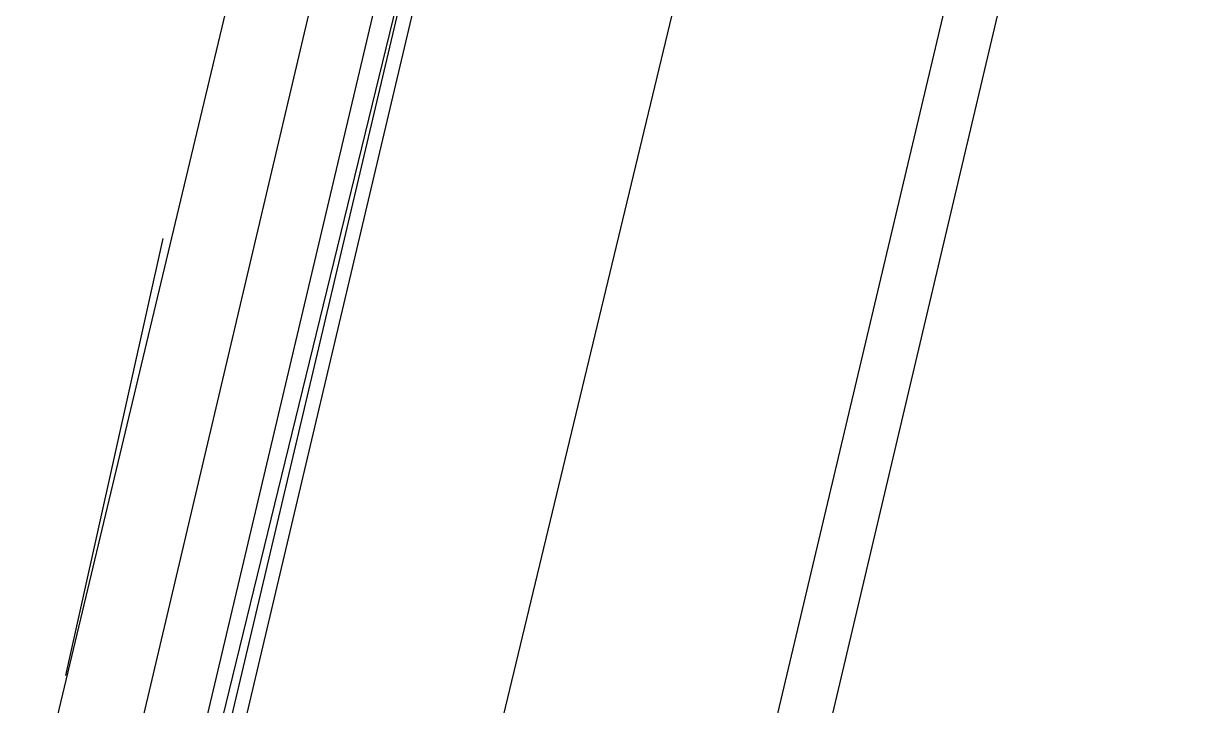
# Model space of a CAD drawing. Header units: feet. Extents: x -84 to 198, y -22 to 181.
# Drawn here: x 120.567 to 121.84, y 89.491 to 90.241 of the extents above; entities that cross this region are included whole.
import ezdxf

# ---------------------------------------------------------------- set-up
doc = ezdxf.new("R2010")
doc.units = ezdxf.units.FT
doc.layers.add('A-LINEA', color=7, linetype='CONTINUOUS')

msp = doc.modelspace()

# ---------------------------------------------------------------- linework, layer by layer
at = {"layer": 'A-LINEA'}
for p, q in [((121.84, 91.1111), (114.56, 60.2978)), ((120.92, 90.8044), (119.2667, 83.8711)), ((120.5867, 89.0044), (120.9733, 90.6444)), ((121.6667, 90.6311), (120.0267, 83.6978)), ((120.72, 90.0044), (120.6133, 89.5244))]:
    msp.add_line(p, q, dxfattribs=at)
for points in [[(121.3867, 90.6978), (120.96, 88.9244), (120.5867, 87.3378)], [(120.6533, 88.9911), (121.0533, 90.6844), (121.0667, 90.6844), (121.08, 90.6844), (120.6667, 88.9911)], [(120.6933, 88.9778), (121.0933, 90.6711), (121.0933, 90.6844), (121.08, 90.6844), (120.68, 88.9911)]]:
    msp.add_lwpolyline(points, dxfattribs=at)

doc.saveas('drawing.dxf')
